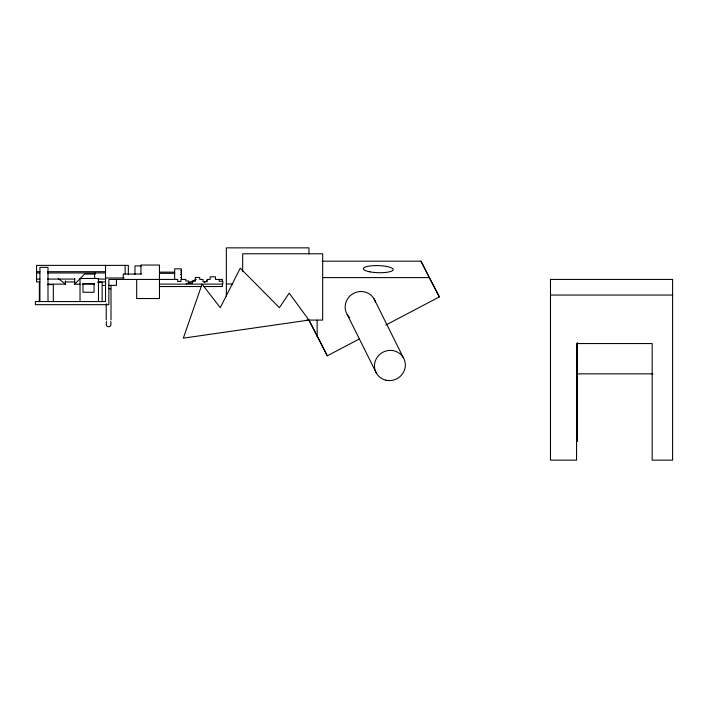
<?xml version="1.0" encoding="UTF-8"?>
<svg xmlns="http://www.w3.org/2000/svg" width="708" height="708" viewBox="0 0 708 708"><rect width="100%" height="100%" fill="white"/><g stroke="black" fill="none" stroke-linecap="round" stroke-linejoin="round"><path stroke-width="1.06" d="M111.014 324.503C111.085 327.485 106.156 327.485 106.227 324.503M80.075 284.2L74.65 284.2L84.597 274.084L94.438 274.084L94.775 278.129M204.329 282.306L207.028 280.864M327.317 355.797L308.954 320.078L183.337 338.15L202.063 284.12L220.276 307.688L240.251 268.164L279.394 307.688L289.191 293.112L308.954 320.078L327.317 355.797L359.469 338.893M385.78 325.069L439.367 296.9L421.012 261.181L322.14 261.181M186.266 283.864L196.169 279.43M110.696 288.997L108.625 288.519M141.352 265.898L134.971 265.898L134.971 274.35M180.496 270.739L181.416 270.739M36.586 271.686L39.869 271.686M47.533 271.686L105.536 271.686L105.536 265.376M159.45 272.146L174.664 272.146M180.744 272.81L181.416 272.81M36.586 272.969L39.869 272.969M47.533 272.969L105.536 272.969M159.45 273.341L174.664 273.341M141.476 274.031L123.236 274.031L123.236 277.987M180.496 274.607L181.416 274.607M180.744 277.625L181.416 277.625M322.627 277.607L429.19 277.607L439.367 296.9M105.536 277.987L124.059 277.987M36.586 279.076L39.869 279.076M47.533 279.076L74.898 279.076M97.881 279.076L105.536 279.076M219.604 279.43L222.427 279.43L222.427 281.457M39.869 281.926L36.586 281.926L36.586 265.376L128.343 265.376L128.343 274.722M65.047 281.926L74.898 281.926M97.881 281.926L105.536 281.926M97.899 282.297L102.147 282.297L102.147 301.564M226.356 283.961L232.888 283.961M47.861 284.138L65.481 284.138L65.481 280.899M159.45 284.12L222.808 284.12L222.808 281.271L219.223 281.271L219.223 279.43L215.471 279.43L215.471 276.828L210.134 276.828L210.134 279.43L207.037 279.43L207.037 281.713L203.019 281.713L203.019 279.43L199.736 279.43L199.736 277.474L195.302 277.474L195.302 281.226L192.532 281.226L192.532 283.032L188.877 283.032L188.877 281.014L185.797 281.014L185.797 279.43L180.929 279.43L180.929 281.457L177.726 281.457L177.726 279.43L108.864 279.43L108.864 304.67L35.4 304.67L35.4 301.564L105.536 301.564L105.536 272.713M82.252 284.2L94.182 284.2M47.286 284.616L53.321 284.616L53.321 301.564M102.722 285.377L104.926 285.377M108.625 285.377L116.439 285.377L116.439 279.43M159.45 286.536L201.435 286.536M203.647 286.536L222.427 286.536L222.427 283.492M550.488 295.041L672.6 295.041M306.75 320.078L322.671 320.078L322.671 253.774L242.676 253.774L242.676 271.456M577.162 373.859L652.944 373.859M58.251 278.536L65.481 284.138M421.012 261.181L429.19 277.607M373.974 298.688L403.277 357.549M347.23 314.556L376.532 373.417M95.022 272.465L95.191 274.483M577.436 342.584L577.436 441.535M317.131 320.149L317.131 336.504M308.954 254.004L308.954 247.853L226.356 247.853L226.356 296.086M181.416 279.43L181.416 268.836L174.664 268.836L174.664 279.43M140.927 274.031L140.927 265.04L159.45 265.04L159.45 298.546L136.679 298.546L136.679 279.43M125.148 265.376L125.148 274.031M111.014 285.377L111.014 320.034M106.227 303.714L106.227 320.034M98.492 301.564L98.492 278.483L80.022 278.483L80.022 301.564M74.65 278.757L74.65 284.2M48.002 301.564L48.002 267.359L39.922 267.359L39.922 301.564M39.347 282.917L39.347 301.564M106.545 323.848A2.23 2.151 0 0 1 106.545 321.627M110.696 321.627A2.23 2.151 0 0 1 110.696 323.848M349.681 317.609A15.549 14.992 -26.5 0 1 352.876 293.767A15.549 14.992 -26.5 0 1 375.514 302.289M672.6 279.43L550.488 279.43L550.488 460.147L576.569 460.147L576.569 343.557L652.174 343.557L652.174 460.147L672.6 460.147L672.6 279.43M94.04 283.519L82.995 283.519L82.995 292.28L94.04 292.28L94.04 283.519M369.992 271.863A14.948 3.54 1.7 0 0 393.206 269.81A14.948 3.54 1.7 0 0 371.709 265.792A14.948 3.54 1.7 0 0 369.992 271.863M385.904 380.178A15.549 14.992 -26.5 0 0 404.817 361.151A15.549 14.992 -26.5 0 0 378.984 355.124A15.549 14.992 -26.5 0 0 385.904 380.178"/></g></svg>
